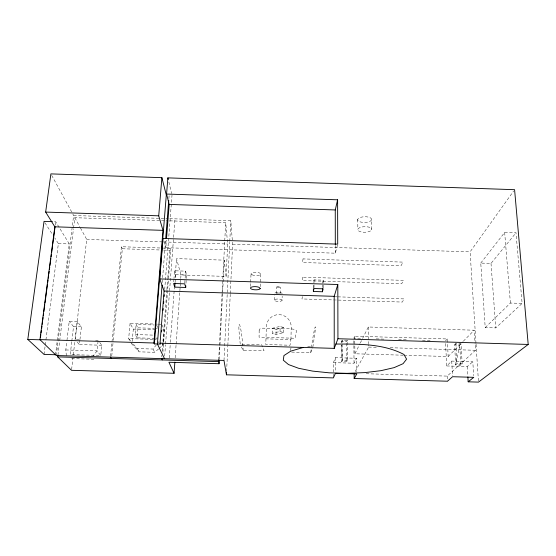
<?xml version="1.0" encoding="UTF-8"?>
<svg xmlns="http://www.w3.org/2000/svg" width="556" height="556" viewBox="0 0 556 556"><rect width="100%" height="100%" fill="white"/><g stroke="black" fill="none" stroke-linecap="round" stroke-linejoin="round"><path stroke-width="0.42" stroke-dasharray="2.78 2.08" d="M323.175 287.945L323.196 283.623M323.203 282.754L323.21 280.161L314.077 279.876L313.431 282.921M322.438 287.487L322.452 284.915M313.382 288.057L313.417 284.63M314.008 287.654L314.05 283.331M314.057 282.469L314.077 279.876M283.643 332.613L283.762 327.54L280.148 326.386L272.523 328.228L272.384 333.28L276.005 334.392L283.643 332.613L280.029 331.48L272.384 333.28M280.314 293.631L280.474 287.111M280.029 331.48L280.148 326.386M282.08 300.33A3.836 1.195 1.4 0 0 276.436 299.107A3.836 1.195 1.4 0 0 276.221 301.178A3.836 1.195 1.4 0 0 282.08 300.33L282.177 296.23M290.934 339.584L291.226 327.255A12.42 12.295 10.3 0 0 279.147 314.626A12.42 12.295 10.3 0 0 266.394 326.504L265.768 344.518L290.01 345.241L290.934 339.584L266.018 338.84M276.513 293.679L276.68 287.16M276.005 334.392L276.137 329.36L272.523 328.228M274.414 300.094L274.546 295.173M260.284 286.708L260.708 274.08M250.534 286.403L250.659 283.032M250.693 282.191L251.013 273.774M226.619 371.345L227.8 346.256M227.842 345.394L230.247 294.346M230.288 293.485L232.616 244.174L230.782 220.69L168.934 218.647M226.083 276.408L224.276 260.152L176.509 258.623L180.999 274.984L226.083 276.408L227.689 244.014L225.68 222.678L168.461 220.795M223.992 360.448L229.732 242.256M229.774 241.394L230.782 220.69M218.689 359.885L222.032 294.305M222.073 293.436L224.707 241.665M224.756 240.804L225.68 222.678M219.238 359.468L224.276 260.152M185.996 283.282L186.566 274.914L185.607 271.133L174.556 270.786L173.993 278.41M184.794 282.99L185.607 271.133M175.161 357.814L176.071 344.915M176.134 344.053L180.144 287.084M180.207 286.222L180.387 283.63M180.45 282.761L180.693 279.307M180.756 278.438L180.999 274.984M169.246 357.939L170.324 343.254M170.386 342.392L174.362 287.987M175.119 277.625L176.509 258.623M175.119 282.1L175.668 274.574L174.556 270.786M173.75 281.795L173.938 279.258M161.768 356.889L161.9 355.166M162.227 350.857L166.842 290.538M166.911 289.676L167.766 278.473M167.836 277.611L170.073 248.31L163.249 248.087M159.218 348.362L163.082 344.984L163.269 342.572M163.332 341.766L164.222 330.042L162.102 324.982M162.894 352.191L163.617 342.691M163.679 341.829L170.65 250.318L170.073 248.31M164.673 356.111L165.514 344.887M165.577 344.025L174.994 218.849M164.694 289.551L172.006 195.205M162.255 282.531L165.605 240.122M168.878 198.575L169.156 195.114M337.499 244.96L335.317 253.188L165.799 247.719L166.397 240.081M154.86 338.382L137.082 337.853L137.964 327.852L136.144 324.433L154.109 324.975M137.082 337.853L135.233 334.573L136.144 324.433M158.571 348.925L154.707 352.302L139.09 351.837L131.96 344.06L133.308 329.11L130.069 323.3L154.081 324.03M130.069 323.3L128.665 338.604L130.312 341.328M110.554 356.25L121.444 246.739L162.394 248.059M111.749 355.875L113.202 341.189M113.285 340.328L122.348 248.761L121.444 246.739M99.732 342.468L101.824 345.241L100.754 355.506L99.99 355.916M98.078 341.203L97.057 350.878L93.241 355.882M101.824 345.241L79.383 344.574L79.862 340.348M79.96 339.507L81.405 326.831L77.298 321.59L69.229 321.347L66.908 340.703M71.613 369.448L72.912 358.259M73.316 354.811L86.715 239.448L80.168 227.453M77.298 321.59L75.192 339.709L80.293 339.862M71.731 341.857L70.23 354.61L90.579 355.208M71.828 341.002L73.524 326.594L69.229 321.347M66.373 355.729L65.803 349.953L66.81 341.544M57.928 355.173L59.617 341.426M59.721 340.564L73.468 228.877M73.573 228.016L74.845 217.709L160.663 220.537M55.51 354.749L69.271 243.924L55.718 221.761L53.216 221.677M56.309 355.52L73.635 215.506L72.808 213.99M44.049 354.408L45.154 345.818M45.265 344.963L45.821 340.661M45.933 339.806L58.38 243.577L54.676 237.85M55.266 225.18L55.718 221.761M291.657 352.087L310.7 352.768L312.326 341.586A11.85 0.632 -80.9 0 1 315.078 327.255A11.85 0.632 -80.9 0 1 314.571 335.365L312.903 346.854L306.057 346.61M302.388 296.55L301.957 298.947L334.483 299.955M322.459 283.206L323.21 280.161M290.322 350.544L291.309 346.826M310.7 352.768L312.632 347.59M341.62 344.824L341.683 361.636L346.881 361.789L347.472 360.559L347.34 340.265L342.155 340.112L341.606 341.46L341.613 343.983M333.391 377.058L333.385 362.623L335.421 357.654L356.625 358.279L356.764 371.686M347.34 340.265L346.756 341.613L341.606 341.46L341.69 344.046M341.683 361.636L342.239 360.406L342.155 340.112M404.136 355.235L448.178 356.542L447.267 338.958L354.742 336.178L353.804 338.222L361.553 338.451M403.274 355.208L354.916 353.776L359.899 343.83M360.281 343.059L362.199 339.236M362.582 338.472L368.322 326.991L474.219 330.208L474.97 341.912M333.385 362.623L354.04 363.228L356.625 358.279M355.166 371.526L368.649 347.09L368.607 344.574M475.992 343.295L470.091 251.868L513.591 191.083M480.759 263.078L504.66 232.464L515.996 232.839L522.119 303.409L495.778 327.901L485.214 327.581L480.759 263.078L491.011 263.412L515.996 232.839M133.398 344.164L137.158 348.577L153.032 349.05L156.389 344.845M158.078 342.732L158.919 341.676M445.446 340.974L447.267 338.958M454.599 344.845L455.871 343.525L461.028 343.677L462.196 363.937L460.868 365.139L455.698 364.993L454.599 344.845L459.715 344.998L461.028 343.677M448.178 356.542L462.71 341.843M463.315 341.231L474.219 330.208M485.214 327.581L510.408 303.041L522.119 303.409M445.578 343.559L446.718 365.952L451.736 361.087L472.808 361.713L473.684 375.696M462.196 363.937L456.997 363.784L455.698 364.993L459.715 344.998L460.868 365.139M366.209 373.743L447.232 376.106L475.505 350.28L475.026 342.753M446.718 365.952L467.248 366.557L472.808 361.713M276.137 329.36L283.762 327.54M241.394 346.895L243.264 350.676L264.03 350.732L262.842 347.702M154.943 324.051L157.515 324.134M158.37 324.155L160.941 324.238M137.964 327.852L153.977 328.332M154.818 328.36L157.348 328.436M73.524 326.594L81.405 326.831M133.308 329.11L155.638 329.784M162.505 329.993L164.222 330.042M376.197 338.896L384.808 339.153M398.582 339.57L407.993 339.848M422.463 340.286L430.976 340.543M135.233 334.573L155.006 335.164M155.708 338.409L157.397 338.458L156.479 336.498M152.844 339.327L128.665 338.604L131.508 341.94M153.706 339.348L156.299 339.424M368.649 347.09L376.405 347.319M390.194 347.729L475.505 350.28M95.611 340.321L98.169 340.39M65.803 349.953L97.057 350.878L100.754 355.506L91.427 355.228M347.472 360.559L342.239 360.406L341.718 344.908M71.766 358.606L93.818 359.252M58.38 243.577L69.271 243.924M122.348 248.761L160.302 249.985M163.749 250.096L170.65 250.318M175.668 274.574L186.566 274.914M335.254 296.772L336.978 296.828M337.839 296.848L404.142 298.913L402.301 302.061L335.337 299.983M73.635 215.506L168.065 218.619M161.532 220.565L167.599 220.767M86.715 239.448L162.825 241.909M163.686 241.943L227.689 244.014M232.616 244.174L470.091 251.868M77.284 342.142L79.383 344.574M44.96 222.81L52.827 234.98M130.723 342.01L131.96 344.06M137.158 348.577L139.09 351.837M51.729 175.404L72.398 213.233M74.845 217.709L79.758 226.702M153.032 349.05L154.707 352.302M162.025 342.656L163.082 344.984M156.681 325.051L157.89 327.783M262.543 346.944L261.654 344.671L240.275 344.623L239.198 333.065A11.871 1.154 83 0 1 239.643 324.954A11.871 1.154 83 0 1 242.207 339.417L243.264 350.676M163.957 241.589L165.799 247.719M168.857 182L171.609 193.557M504.66 232.464L510.408 303.041M491.011 263.412L495.778 327.901M476.047 344.157L478.494 382.111M467.248 366.557L467.825 376.127M455.871 343.525L456.997 363.784M451.736 361.087L452.528 375.974M447.232 376.106L447.497 381.214M371.575 219.842A6.978 2.856 -1.5 0 1 360.357 221.934A6.978 2.856 -1.5 0 1 362.074 216.993A6.978 2.856 -1.5 0 1 371.575 219.842L371.755 229.718A7.013 2.787 -1.4 0 1 360.483 231.748A7.013 2.787 -1.4 0 1 362.213 226.931A7.013 2.787 -1.4 0 1 371.755 229.718M368.322 326.991L368.593 343.74M357.751 219.384L357.869 229.26M354.742 336.178L354.916 353.776M353.831 340.807L354.04 363.228M346.763 343.295L346.881 361.789M335.31 245.404L335.317 253.188M335.421 357.654L335.435 371.665M274.914 293.075A3.829 1.223 1.4 0 1 279.258 292.47A3.829 1.223 1.4 0 1 282.233 293.776M276.923 293.234A1.911 0.612 1.4 0 1 279.619 293.207M259.165 330.16L259.082 337.172L295.104 338.256L296.327 331.536L296.251 330.313L293.895 329.242L289.752 328.735L262.821 328.165L259.805 328.971L259.165 330.16M303.041 258.908L302.471 262.501L401.14 265.657L402.94 262.112L303.041 258.908M302.791 277.173L302.214 280.571L401.71 283.706L403.538 280.356L302.791 277.173M277.187 287.535A1.904 0.625 1.4 0 0 280.398 287.355A1.904 0.625 1.4 0 0 278.132 286.514A1.904 0.625 1.4 0 0 277.187 287.535M252 274.803A4.851 1.668 2.1 0 0 260.326 274.706A4.851 1.668 2.1 0 0 255.253 272.245A4.851 1.668 2.1 0 0 252 274.803"/><path stroke-width="0.83" d="M313.375 288.911L313.355 291.483L322.417 291.761L322.438 288.342M467.874 376.94L468.166 381.812L473.788 377.336L452.57 376.718L447.497 381.214L354.186 378.511L356.792 373.931L335.442 373.312L333.391 377.906L226.452 374.807L226.577 372.207M57.928 355.173L57.713 356.889L71.516 370.31L174.07 373.284L168.934 362.255L219.022 363.721L218.689 359.885M219.022 363.721L219.196 360.316M185.711 287.466L184.731 283.838L173.625 283.49L174.751 287.125L185.711 287.466L185.829 285.791M174.07 373.284L174.862 362.109M174.751 287.125L175.057 282.941M162.435 358.231L162.303 359.961L161.636 358.613M226.452 374.807L223.992 360.448L56.309 355.52L39.949 339.612L54.842 226.813L45.655 212.079L50.902 173.889L161.893 177.67L158.724 215.818L162.977 230.351L153.908 343.003L154.353 343.9L160.462 344.081L160.045 343.184L164.096 291.038L159.774 278.917L163.019 238.461L337.714 244.14L337.61 199.806L166.578 194.051L167.877 177.871L514.592 189.686L528.2 344.449L478.494 382.111L468.166 381.812M161.4 331.967L161.539 330.236M163.082 310.324L163.214 308.594M163.617 303.402L163.749 301.672M164.152 296.48L164.291 294.743M162.053 285.131L157.404 343.99L164.479 358.696M165.737 238.392L168.746 200.306M166.529 238.378L169.198 204.413L166.578 194.051M154.353 343.9L166.3 195.017L161.893 177.67M40.484 337.235L40.824 334.67M41.054 332.961L41.387 330.396M41.617 328.686L41.957 326.115M42.18 324.405L42.52 321.841M42.742 320.131L43.083 317.566M43.305 315.857L43.646 313.285M43.875 311.575L44.772 304.73M45.001 303.02L47.482 284.206M47.712 282.49L48.045 279.925M48.275 278.215L48.608 275.651M48.838 273.941L49.178 271.37M49.401 269.66L49.741 267.095M49.964 265.386L50.867 258.54M51.096 256.83L51.43 254.266M51.659 252.556L52.563 245.71M52.785 244.001L55.044 226.89M55.51 354.749L44.049 354.408L27.8 339.438L44.035 221.378L52.382 221.649M313.355 291.483L314.001 288.522L323.175 288.807L322.417 291.761M335.303 244.543L335.261 209.953L337.61 199.806M160.045 343.184L334.232 348.369L334.198 296.334L337.812 284.512L159.774 278.917M334.232 348.369L337.937 338.736L337.812 284.512M303.277 347.451L290.746 351.142L283.935 355.562L283.289 360.177L288.446 364.541L298.586 368.274L312.597 371.102L329.201 372.826L347.048 373.347L364.757 372.617L380.902 370.678L394.107 367.634L403.044 363.7L406.589 359.183L404.003 354.499C383.286 343.608 358.724 344.018 335.893 344.053M337.937 338.736L528.2 344.449M39.949 339.612L153.908 343.003M27.8 339.438L40.15 339.806M57.713 356.889L218.598 361.608M164.096 291.038L334.198 296.334M169.198 204.413L335.261 209.953M45.655 212.079L158.724 215.818M54.842 226.813L162.977 230.351M110.47 357.112L111.492 358.467M167.877 177.871L168.273 179.525M354.137 373.389L354.186 378.511M260.229 288.39L259.847 288.988A4.879 1.592 2 0 1 253.466 289.634A4.879 1.592 2 0 1 250.846 287.473A4.879 1.592 2 0 1 257.219 286.82L258.811 287.216L260.229 288.39"/></g></svg>
